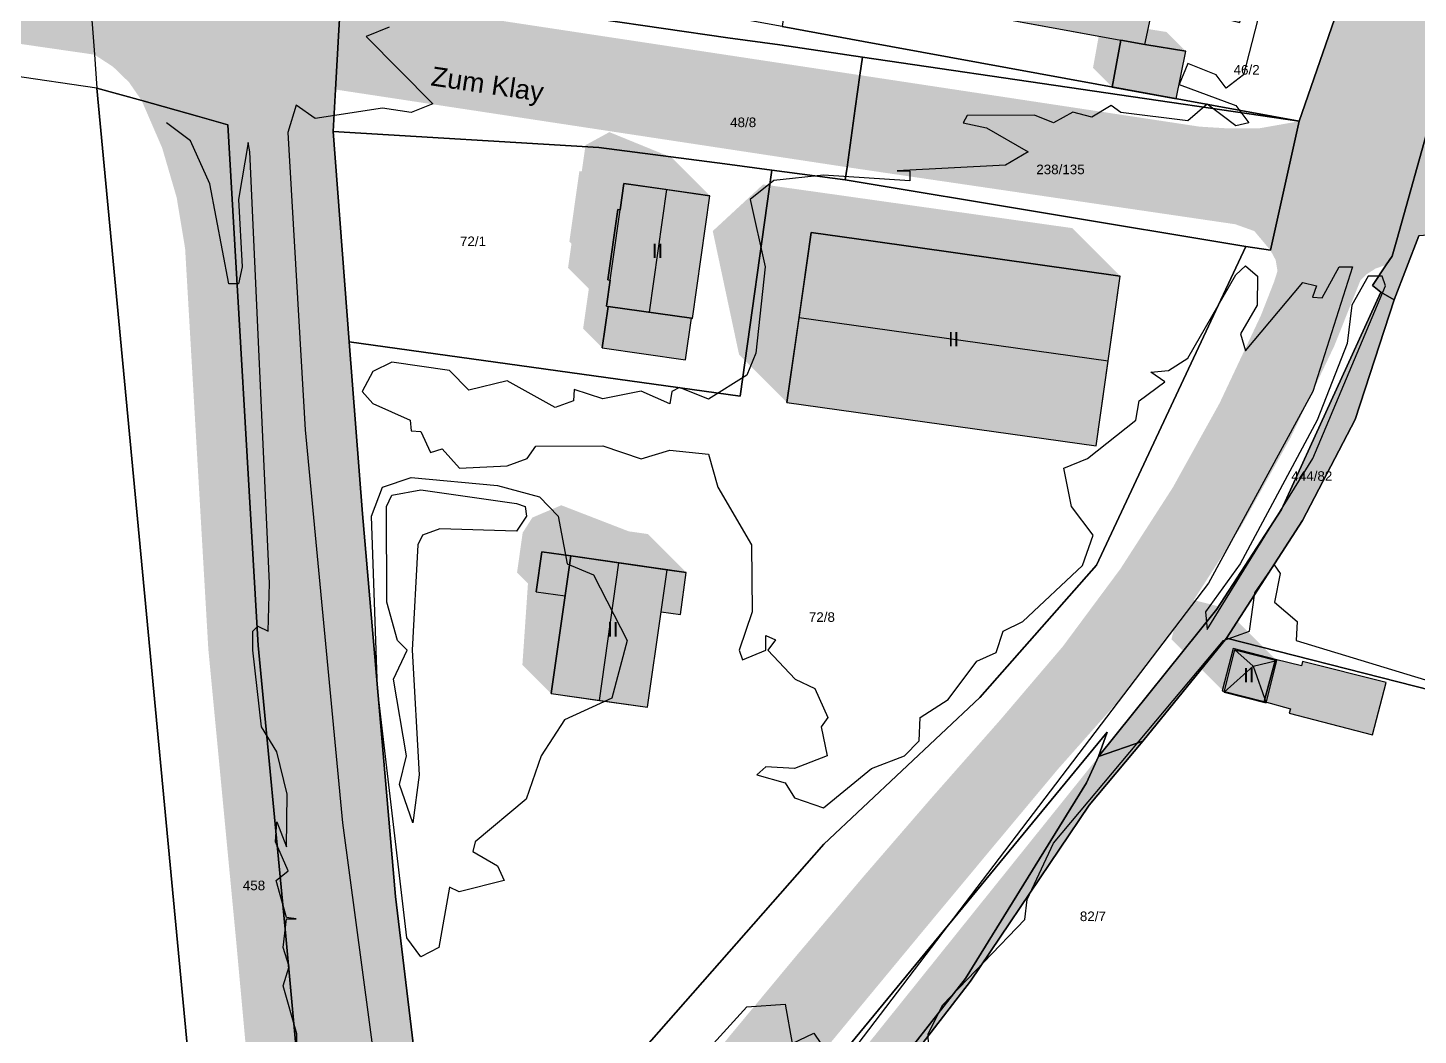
# Model space of a CAD drawing. Header units: millimetres. Extents: x 238 to 3518, y -74 to 2735.
# Drawn here: x 1297.6 to 1442.6, y 1076.1 to 1181.1 of the extents above; entities that cross this region are included whole.
import ezdxf
from ezdxf.enums import TextEntityAlignment as Align

# ---------------------------------------------------------------- set-up
doc = ezdxf.new("R2010")
doc.units = ezdxf.units.MM
for name, color, linetype in [('LP_Flurstueck_bez', 7, 'Continuous'), ('LP_Flurstuecke', 8, 'Continuous'), ('LP_Gebaeude_Dachaufsicht', 9, 'Continuous'), ('LP_Gebaeude_Dachschatten', 253, 'Continuous'), ('LP_Gebaeude_F', 254, 'Continuous'), ('LP_Gebaeude_Geschosszahl', 7, 'Continuous'), ('LP_Gebaeude_Schatten', 7, 'Continuous'), ('LP_Gebaeude_U', 7, 'Continuous'), ('LP_Topographie_Hoehenlinien', 8, 'Continuous'), ('LP_Verkehr_Bahnverkehr', 32, 'Continuous'), ('LP_Verkehr_Gewaesser', 150, 'Continuous'), ('LP_Verkehr_Strassen', 9, 'Continuous'), ('LP_Verkehr_Strassennamen', 7, 'Continuous'), ('LP_Verkehr_Wege_Plaetze', 252, 'Continuous')]:
    doc.layers.add(name, color=color, linetype=linetype)
doc.styles.get("Standard").update_dxf_attribs({"font": 'arial.ttf'})

msp = doc.modelspace()

# ---------------------------------------------------------------- hatches: boundary and pattern name
at = {"layer": 'LP_Gebaeude_Dachschatten'}
for points in [[(1364.24, 1164.26), (1359.75, 1164.9), (1359.36, 1162.15), (1358.6, 1156.77), (1358.32, 1154.82), (1357.93, 1152.11), (1358.12, 1152.08), (1362.42, 1151.47)], [(1362.42, 1151.47), (1366.8, 1150.85), (1366.91, 1150.83), (1368.73, 1163.61), (1364.24, 1164.26)], [(1358.6, 1156.77), (1359.36, 1162.15), (1359.11, 1162.19), (1358.07, 1154.85), (1358.32, 1154.82)], [(1410.25, 1146.4), (1411.49, 1155.25), (1385.75, 1158.89), (1379.27, 1159.8), (1378.02, 1150.94)], [(1354.21, 1126.06), (1351.2, 1126.48), (1350.61, 1122.32), (1353.62, 1121.9)], [(1354.21, 1126.06), (1352.17, 1111.7), (1357.2, 1110.99), (1359.23, 1125.34)], [(1423.46, 1116.26), (1422.35, 1111.86), (1425.36, 1114.56)], [(1427.83, 1115.15), (1423.46, 1116.26), (1425.36, 1114.56)]]:
    msp.add_hatch(color=253, dxfattribs=at).paths.add_polyline_path(points)
at = {"layer": 'LP_Gebaeude_F'}
for points in [[(1379.94, 1185.65), (1411.56, 1179.86), (1414.07, 1179.4), (1415.06, 1183.91), (1423.97, 1181.69), (1424.06, 1182.03), (1424.3, 1181.97), (1425.22, 1182.56), (1425.91, 1185.31), (1425.36, 1186.27), (1425.11, 1186.33), (1426.13, 1190.49), (1424.58, 1190.88), (1425.12, 1193.06), (1420.75, 1194.15), (1420.21, 1191.97), (1416.41, 1192.92), (1416.11, 1191.74), (1381.16, 1198.01), (1380.86, 1196.41), (1380.26, 1193.11), (1381.27, 1192.93), (1380.03, 1186.13)], [(1410.67, 1174.96), (1417.33, 1173.74), (1418.35, 1178.7), (1414.07, 1179.4), (1411.56, 1179.86)], [(1357.93, 1152.11), (1358.12, 1152.08), (1366.8, 1150.85), (1366.91, 1150.83), (1368.73, 1163.61), (1359.75, 1164.9), (1359.36, 1162.15), (1359.11, 1162.19), (1358.07, 1154.85), (1358.32, 1154.82)], [(1376.76, 1142.07), (1409.01, 1137.55), (1411.49, 1155.25), (1385.75, 1158.89), (1379.27, 1159.8)], [(1357.5, 1147.76), (1366.17, 1146.51), (1366.8, 1150.85), (1358.12, 1152.08)], [(1350.61, 1122.32), (1353.62, 1121.9), (1354.21, 1126.06), (1351.2, 1126.48)], [(1352.17, 1111.7), (1362.22, 1110.27), (1363.63, 1120.23), (1365.67, 1119.96), (1366.26, 1124.34), (1354.21, 1126.06)], [(1422.14, 1111.99), (1426.51, 1110.88), (1427.71, 1115.27), (1423.3, 1116.39)], [(1426.51, 1110.88), (1429.25, 1110.12), (1429.11, 1109.64), (1437.83, 1107.41), (1439.25, 1112.85), (1430.53, 1115.06), (1430.41, 1114.58), (1427.71, 1115.27)]]:
    msp.add_hatch(color=254, dxfattribs=at).paths.add_polyline_path(points)
at = {"layer": 'LP_Gebaeude_Schatten'}
for points in [[(1409.27, 1180.28), (1411.56, 1179.86), (1410.67, 1174.96), (1408.67, 1176.96), (1409.27, 1180.28)], [(1418.35, 1178.7), (1414.07, 1179.4), (1414.42, 1181.01), (1416.35, 1180.7), (1418.35, 1178.7)], [(1356.1, 1153.94), (1353.93, 1156.11), (1354.29, 1158.63), (1354.07, 1158.85), (1355.11, 1166.19), (1355.36, 1166.15), (1355.75, 1168.9), (1358.24, 1170.26), (1364.73, 1167.61), (1368.73, 1163.61), (1364.24, 1164.26), (1359.75, 1164.9), (1359.36, 1162.15), (1359.11, 1162.19), (1358.07, 1154.85), (1358.32, 1154.82), (1357.93, 1152.11), (1358.12, 1152.08), (1357.5, 1147.76), (1355.5, 1149.76), (1356.1, 1153.94)], [(1369.02, 1159.94), (1374.27, 1164.8), (1380.75, 1163.89), (1406.49, 1160.25), (1411.49, 1155.25), (1385.75, 1158.89), (1379.27, 1159.8), (1378.02, 1150.94), (1376.76, 1142.07), (1371.76, 1147.07), (1369.02, 1159.94)], [(1423.46, 1116.26), (1422.35, 1111.86), (1416.85, 1117.36), (1417.96, 1121.76), (1422.33, 1120.65), (1427.83, 1115.15), (1423.46, 1116.26)]]:
    msp.add_hatch(color=7, dxfattribs=at).paths.add_polyline_path(points)
h = msp.add_hatch(color=7, dxfattribs=at)
h.paths.add_polyline_path([(1349.75, 1123.19), (1348.61, 1124.32), (1349.2, 1128.48), (1350.21, 1130.06), (1353.23, 1131.34), (1360.26, 1128.62), (1362.26, 1128.34), (1366.26, 1124.34), (1364.26, 1124.62), (1354.21, 1126.06), (1352.17, 1111.7), (1349.17, 1114.7), (1349.75, 1123.19)])
h.paths.add_polyline_path([(1351.2, 1126.48), (1350.61, 1122.32), (1353.62, 1121.9), (1354.21, 1126.06), (1351.2, 1126.48)], flags=0)
at = {"layer": 'LP_Verkehr_Bahnverkehr'}
for points in [[(840.92, 409.65), (850.78, 406.99), (856.64, 420.26), (888.82, 493.36), (921.99, 567.38), (954.3, 640.56), (986.59, 713.73), (1019.08, 786.87), (1051.38, 860.39), (1083.94, 933.26), (1116.46, 1006.94), (1149.17, 1080.57), (1198.6, 1193.7), (1201.27, 1199.59), (1202.57, 1202.57), (1203.63, 1205.01), (1245.71, 1300.45), (1278.62, 1372.8), (1309.4, 1442.72), (1339.28, 1511.23), (1370.43, 1580.16), (1400.24, 1649.05), (1393.22, 1630.19), (1386.48, 1611.22), (1380.02, 1592.16), (1373.84, 1573.01), (1373.09, 1570.83), (1367.95, 1553.76), (1362.28, 1534.32), (1357.01, 1514.75), (1352.14, 1495.08), (1347.68, 1475.31), (1343.62, 1455.45), (1339.2, 1432.13), (1335.2, 1408.71), (1331.63, 1385.22), (1328.5, 1361.67), (1325.8, 1338.07), (1323.75, 1316.49), (1322.09, 1294.87), (1320.84, 1273.23), (1320, 1251.56), (1319.57, 1229.89), (1319.54, 1208.21), (1319.92, 1187.04), (1320, 1182.36), (1320.24, 1176.06), (1320.86, 1160.16), (1322.12, 1137.98), (1323.77, 1115.83), (1325.82, 1093.71), (1328.25, 1071.62), (1331.08, 1049.59), (1333.89, 1029.85), (1335.22, 1021.95), (1336.07, 1016.79), (1340.25, 1022.13), (1339.43, 1027.15), (1338.27, 1034.94), (1336.12, 1049.58), (1333.28, 1071.64), (1330.84, 1093.75), (1328.78, 1115.9), (1327.12, 1138.08), (1325.86, 1160.28), (1325.26, 1175.34), (1325.01, 1181.64), (1324.92, 1186.47), (1324.54, 1208.25), (1324.57, 1229.84), (1325, 1251.42), (1325.84, 1272.99), (1327.08, 1294.54), (1328.72, 1316.06), (1330.77, 1337.55), (1333.46, 1361.06), (1336.58, 1384.52), (1340.14, 1407.92), (1344.12, 1431.25), (1348.53, 1454.5), (1352.57, 1474.26), (1357.01, 1493.93), (1361.85, 1513.5), (1367.09, 1532.98), (1372.74, 1552.33), (1378.61, 1571.51), (1384.77, 1590.59), (1391.21, 1609.58), (1391.63, 1611.07), (1397.92, 1628.48), (1404.91, 1647.27), (1419.4, 1681.49), (1408.45, 1693.9), (1391.09, 1653.08), (1361.28, 1584.2), (1330.14, 1515.27), (1300.24, 1446.72), (1269.5, 1376.88), (1236.57, 1304.52), (1204.48, 1230.93), (1193.75, 1206.34), (1192.71, 1203.95), (1191.81, 1201.9), (1188.78, 1195.04), (1172.45, 1157.5), (1140.04, 1084.63), (1107.32, 1011), (1074.8, 937.31), (1042.25, 864.44), (1009.93, 790.9), (977.45, 717.79), (945.15, 644.59), (912.84, 571.42), (879.68, 497.42), (847.51, 424.35)], [(1315.02, 1173.59), (1315.3, 1171.91), (1318.46, 1171.02), (1321.61, 1116.72), (1324.49, 1086.4), (1329.57, 1030.89), (1330.57, 1029.75), (1332.34, 1029.55), (1333.89, 1029.85), (1331.08, 1049.59), (1328.25, 1071.62), (1325.82, 1093.71), (1323.77, 1115.83), (1322.12, 1137.98), (1320.86, 1160.16), (1320.24, 1176.06), (1316.47, 1176.41), (1315.43, 1175.25)], [(1325.26, 1175.34), (1325.86, 1160.28), (1327.12, 1138.08), (1328.78, 1115.9), (1330.84, 1093.75), (1333.28, 1071.64), (1336.12, 1049.58), (1338.27, 1034.94), (1344.18, 1042.26), (1341.47, 1045.03), (1340.4, 1053.5), (1335.92, 1090.54), (1332.5, 1130.45), (1331.12, 1148.38), (1329.44, 1170.31), (1329.69, 1174.7)]]:
    msp.add_hatch(color=32, dxfattribs=at).paths.add_polyline_path(points)
at = {"layer": 'LP_Verkehr_Gewaesser'}
for points in [[(1364.88, 1001.47), (1369.02, 1043.2), (1373.18, 1052.41), (1385.93, 1068.76), (1395.89, 1081.69), (1408.27, 1100.05), (1413.87, 1106.72), (1422.58, 1117.48), (1430.5, 1129.74), (1436, 1140.27), (1440.07, 1152.78), (1438.67, 1153.57), (1428.31, 1130.89), (1421.59, 1120.49), (1409.26, 1105.12), (1407.98, 1102.38), (1395.38, 1082), (1372.43, 1052.66), (1367.88, 1043.64)], [(1356.35, 1016.93), (1356.48, 1010.83), (1360.69, 1011.35), (1360.31, 1003.85), (1360.79, 1002.26), (1362.62, 1001.71), (1364.88, 1001.47), (1367.88, 1043.64), (1372.43, 1052.66), (1395.38, 1082), (1407.98, 1102.38), (1409.26, 1105.12), (1366.44, 1051.78), (1364.44, 1047.75), (1363.24, 1044.76), (1362.67, 1041.43), (1361.01, 1017.59)]]:
    msp.add_hatch(color=150, dxfattribs=at).paths.add_polyline_path(points)
at = {"layer": 'LP_Verkehr_Strassen'}
for points in [[(1338.27, 1034.94), (1339.43, 1027.15), (1348.07, 1038.23), (1355.18, 1047.1), (1361.93, 1055.48), (1368.72, 1063.86), (1375.55, 1072.23), (1382.42, 1080.56), (1389.32, 1088.86), (1396.26, 1097.14), (1403.2, 1105.39), (1410.01, 1113.28), (1416.3, 1121.67), (1421.99, 1130.43), (1427.08, 1139.54), (1431.56, 1148.98), (1434.41, 1156.15), (1435.6, 1157.37), (1437.04, 1158.28), (1438.12, 1158.66), (1438.65, 1158.84), (1440.35, 1159.03), (1443.93, 1171.81), (1442.75, 1172.78), (1441.89, 1174.19), (1441.73, 1175.69), (1454.57, 1213.02), (1473.56, 1268.2), (1503.98, 1356.22), (1504.69, 1357.68), (1505.58, 1358.81), (1506.93, 1359.54), (1508.15, 1359.99), (1509.57, 1360.22), (1512.13, 1367.72), (1510.3, 1368.85), (1509.6, 1370.1), (1509.75, 1372.09), (1514.06, 1384.55), (1536.72, 1448.52), (1552.7, 1493.63), (1556, 1503.78), (1558.08, 1506.22), (1559.89, 1507.12), (1561.5, 1507.04), (1567.45, 1512.73), (1573.76, 1518.77), (1573.1, 1519.61), (1572.34, 1522.3), (1572.64, 1524.89), (1577.82, 1530.25), (1573.68, 1534.68), (1572.6, 1535.85), (1562.44, 1538.28), (1560.13, 1538.91), (1560.96, 1536.73), (1561.93, 1533.9), (1562.99, 1526.99), (1562.93, 1524.99), (1561.61, 1522.45), (1559.8, 1520.49), (1557.08, 1517.13), (1554.39, 1513.25), (1552.23, 1509.63), (1550.38, 1505.49), (1548.17, 1499.54), (1540.54, 1477.79), (1539.01, 1476.46), (1536.65, 1476.24), (1494.41, 1482.19), (1450.41, 1488.39), (1445.11, 1488.17), (1441.6, 1462.89), (1453.97, 1461.16), (1456.53, 1479.46), (1459.91, 1482.01), (1489.91, 1477.79), (1534.97, 1471.45), (1536.71, 1469.6), (1536.98, 1467.84), (1531.28, 1451.24), (1511.39, 1394.9), (1488.51, 1331.04), (1485.8, 1331.42), (1484.01, 1326.34), (1486.98, 1325.85), (1467.43, 1268.86), (1432.65, 1168.66), (1431.85, 1167.97), (1430.63, 1167.61), (1429.27, 1167.32), (1427.18, 1157.93), (1427.72, 1156.91), (1427.91, 1155.77), (1427.56, 1154.67), (1426.18, 1151.14), (1421.88, 1142.01), (1416.99, 1133.19), (1411.53, 1124.71), (1405.52, 1116.61), (1398.98, 1108.93), (1391.82, 1100.81), (1384.74, 1092.62), (1377.74, 1084.36), (1370.83, 1076.04), (1364, 1067.64), (1357.25, 1059.18), (1350.59, 1050.65), (1344.18, 1042.26)], [(1207.77, 1192.34), (1304.54, 1178.34), (1306.48, 1177.08), (1308.15, 1175.46), (1309.47, 1173.55), (1315.3, 1171.91), (1315.02, 1173.59), (1315.43, 1175.25), (1316.47, 1176.41), (1320.24, 1176.06), (1320, 1182.36), (1304.05, 1184.67), (1210.73, 1198.17)], [(1325.01, 1181.64), (1325.26, 1175.34), (1329.69, 1174.7), (1370.52, 1168.5), (1383.02, 1166.6), (1423.5, 1160.65), (1425.49, 1159.94), (1427.18, 1157.93), (1429.27, 1167.32), (1425.98, 1167.1), (1422.71, 1167.1), (1419.26, 1167.37), (1383.88, 1172.74), (1330.04, 1180.91)], [(1437.8, 1154.25), (1438.67, 1153.57), (1440.07, 1152.78), (1442.64, 1159.43), (1449.05, 1159.89), (1492.67, 1157.57), (1519.85, 1155.98), (1535.58, 1156.44), (1546.85, 1152.75), (1552.32, 1149.76), (1564.79, 1134.81), (1567.56, 1133.65), (1573.18, 1131.24), (1594.11, 1122.29), (1597.83, 1122.26), (1602.53, 1123.01), (1600.74, 1132.64), (1609.75, 1135.86), (1625.15, 1135.87), (1626.48, 1136.13), (1636.15, 1134.45), (1679.28, 1097.64), (1679.76, 1096.59), (1676.2, 1078.51), (1676.08, 1077.91), (1681.86, 1076.84), (1684.9, 1096.05), (1690.6, 1095.9), (1703.34, 1095.55), (1709.61, 1095.17), (1728.82, 1094.11), (1731.41, 1093.89), (1749.72, 1093.68), (1764.98, 1093.41), (1768.35, 1090.24), (1768.96, 1087.79), (1769.35, 1079.36), (1769.18, 1093.34), (1768.75, 1102.65), (1764.46, 1099.71), (1746.06, 1098.12), (1711.28, 1099.47), (1685.48, 1100.29), (1672.99, 1108.82), (1671.61, 1109.75), (1653.71, 1126.48), (1647.2, 1134.42), (1646.42, 1136.43), (1646.27, 1138.95), (1647.24, 1140.32), (1651.63, 1143.08), (1646.58, 1147.37), (1645.9, 1145.83), (1641.11, 1140.82), (1630.5, 1141.54), (1619.14, 1144.13), (1618.94, 1141.63), (1609.6, 1141.44), (1607.5, 1141.06), (1604.1, 1140.6), (1590.58, 1134.09), (1583.99, 1133.08), (1573.74, 1137.68), (1570.56, 1139.22), (1563.23, 1145.15), (1559.74, 1149.76), (1556.76, 1154.68), (1554.63, 1161.02), (1552.6, 1167.06), (1555.92, 1177.68), (1551.92, 1175.96), (1539.44, 1164.39), (1533.33, 1164.43), (1527.01, 1162.94), (1516.67, 1163.81), (1500.23, 1165.17), (1483.79, 1166.54), (1451.84, 1169.2), (1443.93, 1171.81), (1440.35, 1159.03), (1439.87, 1157.33), (1439.25, 1156.4)]]:
    msp.add_hatch(color=9, dxfattribs=at).paths.add_polyline_path(points)
at = {"layer": 'LP_Verkehr_Wege_Plaetze'}
for points in [[(1441.73, 1175.69), (1441.89, 1174.19), (1442.75, 1172.78), (1443.93, 1171.81), (1450.05, 1189.39), (1459.55, 1216.78), (1468.06, 1241.32), (1475.62, 1263.03), (1477.55, 1268.86), (1486.29, 1293.49), (1491.75, 1309.17), (1498.64, 1328.97), (1501.65, 1337.62), (1508.46, 1357.17), (1509.57, 1360.22), (1508.15, 1359.99), (1506.93, 1359.54), (1505.58, 1358.81), (1504.69, 1357.68), (1503.98, 1356.22), (1473.56, 1268.2), (1454.57, 1213.02)], [(1429.27, 1167.32), (1430.63, 1167.61), (1431.85, 1167.97), (1432.65, 1168.66), (1467.43, 1268.86), (1486.98, 1325.85), (1484.01, 1326.34), (1472.51, 1293.66), (1466.73, 1277.25), (1460.11, 1258.1), (1453.51, 1238.99), (1450.03, 1228.91), (1445.43, 1215.57), (1437.88, 1193.71), (1430.17, 1171.39)], [(1324.92, 1186.47), (1325.01, 1181.64), (1330.04, 1180.91), (1383.88, 1172.74), (1419.26, 1167.37), (1422.71, 1167.1), (1425.98, 1167.1), (1429.27, 1167.32), (1430.17, 1171.39), (1425.98, 1170.65), (1422.71, 1170.65), (1419.78, 1170.83), (1384.37, 1176.2), (1330.24, 1184.41)], [(1309.47, 1173.55), (1311.61, 1168.6), (1313.12, 1163.43), (1314, 1158.11), (1316.42, 1116.33), (1319.32, 1085.91), (1324, 1034.71), (1324.19, 1028.73), (1323.76, 1025.09), (1329.57, 1030.89), (1324.49, 1086.4), (1321.61, 1116.72), (1318.46, 1171.02), (1315.3, 1171.91)], [(1339.43, 1027.15), (1340.25, 1022.13), (1350.75, 1035.55), (1355.82, 1041.7), (1355.77, 1043.96), (1357.09, 1045.6), (1363.85, 1053.94), (1370.65, 1062.29), (1377.47, 1070.63), (1384.33, 1078.95), (1391.21, 1087.26), (1398.1, 1095.54), (1405, 1103.8), (1412.01, 1111.71), (1418.42, 1120.28), (1424.14, 1129.17), (1429.28, 1138.4), (1433.84, 1147.98), (1436.55, 1154.78), (1437.19, 1155.43), (1438.14, 1156.03), (1439.2, 1156.4), (1439.25, 1156.4), (1439.87, 1157.33), (1440.35, 1159.03), (1438.65, 1158.84), (1438.12, 1158.66), (1437.04, 1158.28), (1435.6, 1157.37), (1434.41, 1156.15), (1431.56, 1148.98), (1427.08, 1139.54), (1421.99, 1130.43), (1416.3, 1121.67), (1410.01, 1113.28), (1403.2, 1105.39), (1396.26, 1097.14), (1389.32, 1088.86), (1382.42, 1080.56), (1375.55, 1072.23), (1368.72, 1063.86), (1361.93, 1055.48), (1355.18, 1047.1), (1348.07, 1038.23)]]:
    msp.add_hatch(color=252, dxfattribs=at).paths.add_polyline_path(points)

# ---------------------------------------------------------------- linework, layer by layer
at = {"layer": 'LP_Flurstuecke', "color": 8}
for points in [[(1340.4, 1053.5), (1335.92, 1090.54), (1332.5, 1130.45), (1331.12, 1148.38), (1329.44, 1170.31), (1329.69, 1174.7), (1330.04, 1180.91), (1330.24, 1184.41), (1330.33, 1185.96), (1330.58, 1190.47), (1330.26, 1208.73), (1330.01, 1231.75), (1330.37, 1246.64), (1330.6, 1256.32), (1330.67, 1259.21), (1330.84, 1266.2), (1330.95, 1270.92), (1332.95, 1304.65), (1335.85, 1337.91), (1337.91, 1355.83), (1340.96, 1378)], [(1281.59, 1372.22), (1275.77, 1359.59), (1319.66, 1356.62), (1321.04, 1339.56), (1317.51, 1304.83), (1315.48, 1269.95), (1315.12, 1260.04), (1313.69, 1220.43), (1303.56, 1191.08), (1303.78, 1188.24), (1304.05, 1184.67), (1304.54, 1178.34), (1304.8, 1174.86), (1309.47, 1173.55), (1315.3, 1171.91), (1318.46, 1171.02), (1321.61, 1116.72), (1324.49, 1086.4), (1329.57, 1030.89)], [(1445.43, 1215.57), (1437.88, 1193.71), (1430.17, 1171.39), (1429.27, 1167.32), (1427.18, 1157.93), (1424.62, 1158.34), (1409.05, 1125.11), (1396.88, 1111.28), (1380.59, 1095.99), (1342.66, 1052.82)], [(1355.82, 1041.7), (1410.16, 1107.69), (1409.26, 1105.12), (1421.59, 1120.49), (1428.31, 1130.89), (1438.67, 1153.57), (1437.8, 1154.25), (1439.25, 1156.4), (1439.87, 1157.33), (1440.35, 1159.03), (1443.93, 1171.81)], [(1443.93, 1171.81), (1440.35, 1159.03), (1439.87, 1157.33), (1439.25, 1156.4), (1437.8, 1154.25), (1438.67, 1153.57), (1440.07, 1152.78), (1442.64, 1159.43)]]:
    msp.add_lwpolyline(points, dxfattribs=at)
for points in [[(1376.26, 1181.27), (1384.75, 1179.71), (1430.17, 1171.39), (1437.88, 1193.71), (1379.24, 1201.89)], [(1330.33, 1185.96), (1370.6, 1180.11), (1376.03, 1179.35), (1384.64, 1178.08), (1430.17, 1171.39), (1384.75, 1179.71), (1376.26, 1181.27), (1371.07, 1182.22), (1330.58, 1190.47)], [(1116.52, 993.79), (1267.39, 958.75), (1294.01, 991.48), (1310.98, 1012.35), (1315.16, 1019.43), (1317.78, 1027), (1317.95, 1035.3), (1304.8, 1174.86), (1295.78, 1176.18), (1206.2, 1189.24), (1204.85, 1182.4), (1182.65, 1133.44), (1143.54, 1049.02), (1140.43, 1048.24), (1122.46, 1007.04)], [(1329.44, 1170.31), (1357.15, 1168.66), (1370.28, 1166.94), (1375.18, 1166.29), (1382.83, 1165.28), (1383.02, 1166.6), (1383.88, 1172.74), (1384.37, 1176.2), (1384.64, 1178.08), (1376.03, 1179.35), (1370.6, 1180.11), (1330.33, 1185.96), (1330.24, 1184.41), (1330.04, 1180.91), (1329.69, 1174.7)], [(1382.83, 1165.28), (1424.62, 1158.34), (1427.18, 1157.93), (1429.27, 1167.32), (1430.17, 1171.39), (1384.64, 1178.08), (1384.37, 1176.2), (1383.88, 1172.74), (1383.02, 1166.6)], [(1304.8, 1174.86), (1317.95, 1035.3), (1317.78, 1027), (1315.16, 1019.43), (1310.98, 1012.35), (1323.76, 1025.09), (1329.57, 1030.89), (1324.49, 1086.4), (1321.61, 1116.72), (1318.46, 1171.02), (1315.3, 1171.91), (1309.47, 1173.55)], [(1329.44, 1170.31), (1331.12, 1148.38), (1371.87, 1142.72), (1375.18, 1166.29), (1370.28, 1166.94), (1357.15, 1168.66)], [(1331.12, 1148.38), (1332.5, 1130.45), (1335.92, 1090.54), (1340.4, 1053.5), (1342.66, 1052.82), (1380.59, 1095.99), (1396.88, 1111.28), (1409.05, 1125.11), (1424.62, 1158.34), (1382.83, 1165.28), (1375.18, 1166.29), (1371.87, 1142.72)], [(1422.58, 1117.48), (1461.87, 1107.48), (1480.32, 1102.78), (1487.69, 1100.9), (1496.3, 1134.16), (1492.67, 1157.57), (1449.05, 1159.89), (1442.64, 1159.43), (1440.07, 1152.78), (1436, 1140.27), (1430.5, 1129.74)], [(1409.26, 1105.12), (1413.87, 1106.72), (1422.58, 1117.48), (1430.5, 1129.74), (1436, 1140.27), (1440.07, 1152.78), (1438.67, 1153.57), (1428.31, 1130.89), (1421.59, 1120.49)], [(1378.56, 1054.43), (1453.2, 1038), (1458.46, 1063.16), (1478.23, 1061.7), (1487.69, 1100.9), (1480.32, 1102.78), (1461.87, 1107.48), (1422.58, 1117.48), (1413.87, 1106.72), (1408.27, 1100.05), (1395.89, 1081.69), (1385.93, 1068.76), (1389.39, 1068.33)], [(1350.75, 1035.55), (1351.91, 1016.29), (1356.64, 1004.75), (1361.14, 993.78), (1365.39, 995.75), (1364.88, 1001.47), (1367.88, 1043.64), (1372.43, 1052.66), (1395.38, 1082), (1407.98, 1102.38), (1409.26, 1105.12), (1410.16, 1107.69), (1355.82, 1041.7)], [(1364.88, 1001.47), (1369.02, 1043.2), (1373.18, 1052.41), (1385.93, 1068.76), (1395.89, 1081.69), (1408.27, 1100.05), (1413.87, 1106.72), (1409.26, 1105.12), (1407.98, 1102.38), (1395.38, 1082), (1372.43, 1052.66), (1367.88, 1043.64)]]:
    msp.add_lwpolyline(points, close=True, dxfattribs=at)
at = {"layer": 'LP_Gebaeude_Dachaufsicht', "color": 9}
for p, q in [((1379.94, 1185.65, 73.17), (1411.56, 1179.86, 73.17)), ((1414.07, 1179.4, 73.17), (1415.06, 1183.91, 73.17)), ((1410.67, 1174.96, 71.91), (1411.56, 1179.86, 71.91)), ((1411.56, 1179.86, 71.91), (1414.07, 1179.4, 71.91)), ((1411.56, 1179.86, 73.17), (1414.07, 1179.4, 73.17)), ((1414.07, 1179.4, 71.91), (1418.35, 1178.7, 71.91)), ((1417.33, 1173.74, 71.91), (1418.35, 1178.7, 71.91)), ((1410.67, 1174.96, 71.91), (1417.33, 1173.74, 71.91)), ((1359.36, 1162.15, 74.88), (1359.75, 1164.9, 74.88)), ((1359.75, 1164.9, 74.88), (1364.24, 1164.26, 77.98)), ((1362.42, 1151.47, 77.98), (1364.24, 1164.26, 77.98)), ((1364.24, 1164.26, 77.98), (1368.73, 1163.61, 74.88)), ((1366.91, 1150.83, 74.88), (1368.73, 1163.61, 74.88)), ((1358.07, 1154.85, 74.88), (1359.11, 1162.19, 74.88)), ((1358.6, 1156.77, 74.88), (1359.36, 1162.15, 74.88)), ((1359.11, 1162.19, 74.88), (1359.36, 1162.15, 74.88)), ((1378.02, 1150.94, 81.59), (1379.27, 1159.8, 75.8)), ((1379.27, 1159.8, 75.8), (1385.75, 1158.89, 75.8)), ((1385.75, 1158.89, 75.8), (1411.49, 1155.25, 75.8)), ((1358.32, 1154.82, 74.88), (1358.6, 1156.77, 74.88)), ((1357.93, 1152.11, 74.88), (1358.32, 1154.82, 74.88)), ((1358.07, 1154.85, 74.88), (1358.32, 1154.82, 74.88)), ((1410.25, 1146.4, 81.59), (1411.49, 1155.25, 75.8)), ((1357.5, 1147.76, 71.63), (1358.12, 1152.08, 71.63)), ((1357.93, 1152.11, 74.88), (1358.12, 1152.08, 75.01)), ((1358.12, 1152.08, 71.63), (1366.8, 1150.85, 71.63)), ((1358.12, 1152.08, 75.01), (1362.42, 1151.47, 77.98)), ((1362.42, 1151.47, 77.98), (1366.8, 1150.85, 74.96)), ((1366.17, 1146.51, 71.63), (1366.8, 1150.85, 71.63)), ((1366.8, 1150.85, 74.96), (1366.91, 1150.83, 74.88)), ((1376.76, 1142.07, 75.8), (1378.02, 1150.94, 81.59)), ((1378.02, 1150.94, 81.59), (1410.25, 1146.4, 81.59)), ((1357.5, 1147.76, 71.63), (1366.17, 1146.51, 71.63)), ((1409.01, 1137.55, 75.8), (1410.25, 1146.4, 81.59)), ((1376.76, 1142.07, 75.8), (1409.01, 1137.55, 75.8)), ((1350.61, 1122.32, 73.31), (1351.2, 1126.48, 73.31)), ((1351.2, 1126.48, 73.31), (1354.21, 1126.06, 75.02)), ((1352.17, 1111.7, 75.09), (1354.21, 1126.06, 75.09)), ((1353.62, 1121.9, 75.02), (1354.21, 1126.06, 75.02)), ((1354.21, 1126.06, 75.09), (1359.23, 1125.34, 77.81)), ((1357.2, 1110.99, 77.81), (1359.23, 1125.34, 77.81)), ((1359.23, 1125.34, 77.81), (1364.26, 1124.62, 75.09)), ((1363.63, 1120.23, 75.09), (1364.26, 1124.62, 75.09)), ((1364.26, 1124.62, 75.09), (1366.26, 1124.34, 75.09)), ((1365.67, 1119.96, 75.09), (1366.26, 1124.34, 75.09)), ((1350.61, 1122.32, 73.31), (1353.62, 1121.9, 75.02)), ((1362.22, 1110.27, 75.09), (1363.63, 1120.23, 75.09)), ((1363.63, 1120.23, 75.09), (1365.67, 1119.96, 75.09)), ((1422.35, 1111.86, 76.43), (1423.46, 1116.26, 76.43)), ((1423.46, 1116.26, 76.43), (1427.83, 1115.15, 76.43)), ((1423.46, 1116.26, 76.43), (1425.36, 1114.56, 77.2)), ((1425.36, 1114.56, 77.2), (1427.83, 1115.15, 76.43)), ((1426.72, 1110.75, 76.43), (1427.83, 1115.15, 76.43)), ((1422.35, 1111.86, 76.43), (1425.36, 1114.56, 77.2)), ((1425.36, 1114.56, 77.2), (1426.72, 1110.75, 76.43)), ((1352.17, 1111.7, 75.09), (1357.2, 1110.99, 77.81)), ((1357.2, 1110.99, 77.81), (1362.22, 1110.27, 75.09)), ((1422.35, 1111.86, 76.43), (1426.72, 1110.75, 76.43))]:
    msp.add_line(p, q, dxfattribs=at)
at = {"layer": 'LP_Gebaeude_U', "color": 7}
for points in [[(1379.94, 1185.65), (1411.56, 1179.86), (1414.07, 1179.4), (1415.06, 1183.91), (1423.97, 1181.69), (1424.06, 1182.03), (1424.3, 1181.97), (1425.22, 1182.56), (1425.91, 1185.31), (1425.36, 1186.27), (1425.11, 1186.33), (1426.13, 1190.49), (1424.58, 1190.88), (1425.12, 1193.06), (1420.75, 1194.15), (1420.21, 1191.97), (1416.41, 1192.92), (1416.11, 1191.74), (1381.16, 1198.01), (1380.86, 1196.41), (1380.26, 1193.11), (1381.27, 1192.93), (1380.03, 1186.13)], [(1410.67, 1174.96), (1417.33, 1173.74), (1418.35, 1178.7), (1414.07, 1179.4), (1411.56, 1179.86)], [(1357.93, 1152.11), (1358.12, 1152.08), (1366.8, 1150.85), (1366.91, 1150.83), (1368.73, 1163.61), (1359.75, 1164.9), (1359.36, 1162.15), (1359.11, 1162.19), (1358.07, 1154.85), (1358.32, 1154.82)], [(1376.76, 1142.07), (1409.01, 1137.55), (1411.49, 1155.25), (1385.75, 1158.89), (1379.27, 1159.8)], [(1357.5, 1147.76), (1366.17, 1146.51), (1366.8, 1150.85), (1358.12, 1152.08)], [(1350.61, 1122.32), (1353.62, 1121.9), (1354.21, 1126.06), (1351.2, 1126.48)], [(1352.17, 1111.7), (1362.22, 1110.27), (1363.63, 1120.23), (1365.67, 1119.96), (1366.26, 1124.34), (1354.21, 1126.06)], [(1422.14, 1111.99), (1426.51, 1110.88), (1427.71, 1115.27), (1423.3, 1116.39)], [(1426.51, 1110.88), (1429.25, 1110.12), (1429.11, 1109.64), (1437.83, 1107.41), (1439.25, 1112.85), (1430.53, 1115.06), (1430.41, 1114.58), (1427.71, 1115.27)]]:
    msp.add_lwpolyline(points, close=True, dxfattribs=at)
at = {"layer": 'LP_Topographie_Hoehenlinien', "color": 8}
for points in [[(1426.42, 1184.22), (1424.36, 1176.22), (1422.56, 1174.86), (1421.51, 1176.22), (1418.56, 1177.4), (1417.65, 1175.22), (1423.56, 1173.02), (1424.92, 1171.22), (1423.56, 1170.92), (1420.56, 1173.19), (1418.56, 1171.42), (1411.56, 1172.29), (1410.56, 1173.02), (1408.56, 1171.82), (1406.56, 1172.35), (1404.56, 1171.23), (1402.56, 1172.03), (1395.56, 1171.98), (1395.14, 1171.22), (1397.56, 1170.71), (1401.91, 1168.22), (1399.56, 1166.82), (1388.26, 1166.22), (1389.56, 1166.21), (1389.56, 1165.17), (1380.56, 1165.78), (1375.38, 1165.22), (1372.91, 1163.22), (1374.47, 1156.22), (1373.5, 1147.22), (1372.56, 1144.9), (1368.56, 1142.41), (1365.56, 1143.62), (1364.75, 1143.22), (1364.56, 1141.91), (1361.56, 1143.24), (1357.57, 1142.44), (1354.57, 1143.41), (1354.49, 1142.22), (1352.57, 1141.55), (1347.57, 1144.31), (1343.57, 1143.33), (1341.57, 1145.4), (1335.57, 1146.27), (1333.57, 1145.29), (1332.46, 1143.22), (1333.57, 1141.95), (1337.48, 1140.22), (1337.57, 1139.11), (1338.57, 1139.02), (1339.57, 1136.86), (1340.81, 1137.22), (1342.61, 1135.22), (1347.57, 1135.45), (1349.68, 1136.22), (1350.57, 1137.5), (1357.57, 1137.55), (1361.56, 1136.2), (1364.56, 1137.08), (1368.56, 1136.66), (1369.54, 1133.22), (1373.05, 1127.22), (1373.12, 1120.22), (1371.77, 1116.22), (1372.12, 1115.22), (1374.54, 1116.22), (1374.56, 1117.75), (1375.56, 1117.32), (1374.76, 1116.22), (1377.6, 1113.22), (1379.65, 1112.22), (1381.03, 1109.22), (1380.33, 1108.22), (1380.94, 1105.22), (1377.56, 1103.88), (1374.56, 1104.07), (1373.6, 1103.22), (1376.56, 1102.39), (1377.56, 1100.83), (1380.56, 1099.78), (1385.56, 1103.87), (1389.01, 1105.22), (1390.56, 1106.77), (1390.66, 1109.22), (1393.56, 1111.08), (1396.56, 1115.07), (1398.56, 1115.97), (1399.31, 1118.22), (1401.35, 1119.22), (1407.56, 1125.05), (1408.7, 1128.22), (1406.43, 1131.22), (1405.63, 1135.22), (1408.09, 1136.22), (1413.13, 1140.22), (1413.48, 1142.22), (1416.16, 1144.22), (1414.69, 1145.22), (1416.56, 1145.39), (1418.56, 1146.68), (1423.56, 1155.39), (1424.56, 1156.32), (1425.83, 1155.22), (1425.78, 1152.22), (1424.06, 1149.22), (1424.56, 1147.46), (1430.56, 1154.56), (1431.98, 1154.22), (1431.55, 1153.04), (1432.55, 1152.98), (1434.33, 1156.22), (1435.72, 1156.22), (1431.61, 1143.22), (1420.7, 1123.22), (1368.2, 1054.22)], [(1335.26, 1181.22), (1332.89, 1180.22), (1339.83, 1173.22), (1337.57, 1172.32), (1334.57, 1172.75), (1327.57, 1171.67), (1325.57, 1173.08), (1324.7, 1170.22), (1326.52, 1139.22), (1330.41, 1098.22), (1336.58, 1052.22)], [(1325.89, 1060.22), (1325.64, 1076.22), (1324.23, 1081.22), (1324.85, 1083.22), (1324.22, 1085.22), (1324.57, 1088.21), (1325.57, 1088.22), (1324.57, 1088.36), (1323.49, 1092.22), (1324.73, 1093.22), (1323.41, 1096.22), (1323.57, 1098.34), (1324.57, 1095.73), (1324.65, 1101.22), (1323.57, 1105.61), (1321.96, 1108.22), (1321.06, 1116.22), (1321.05, 1118.22), (1321.57, 1118.74), (1322.66, 1118.22), (1322.8, 1123.22), (1320.75, 1168.22), (1320.57, 1169.18), (1319.56, 1163.22), (1319.95, 1156.22), (1319.57, 1154.45), (1318.57, 1154.44), (1316.57, 1164.87), (1314.57, 1169.34), (1312.07, 1171.24)], [(1420.56, 1118.37), (1431.58, 1136.22), (1439.16, 1154.22), (1438.83, 1155.22), (1437.35, 1155.22), (1435.67, 1152.22), (1435.18, 1148.22), (1432.05, 1140.22), (1424.01, 1125.22), (1420.39, 1120.22), (1420.56, 1118.37)], [(1340.47, 1085.22), (1338.57, 1084.24), (1337.11, 1086.22), (1334.06, 1112.22), (1333.44, 1130.22), (1334.58, 1133.22), (1337.57, 1134.22), (1346.57, 1133.4), (1350.97, 1132.22), (1352.91, 1130.22), (1353.83, 1125.22), (1356.57, 1124.07), (1360.09, 1117.22), (1358.48, 1111.22), (1353.57, 1108.97), (1351.11, 1105.22), (1349.57, 1100.69), (1344.26, 1096.22), (1344.01, 1095.22), (1346.57, 1093.74), (1347.26, 1092.22), (1342.57, 1091.03), (1341.57, 1091.51), (1340.47, 1085.22)], [(1337.76, 1098.22), (1336.35, 1102.22), (1337.07, 1105.22), (1335.72, 1113.22), (1337.16, 1116.22), (1336.13, 1117.22), (1335.03, 1121.22), (1335, 1131.22), (1335.57, 1132.38), (1338.57, 1132.95), (1348.57, 1131.54), (1349.45, 1131.22), (1349.58, 1130.22), (1348.57, 1128.64), (1340.57, 1128.89), (1338.76, 1128.22), (1338.26, 1127.22), (1337.68, 1116.22), (1338.39, 1103.22), (1337.76, 1098.22)], [(1391.56, 1073.74), (1391.48, 1076.22), (1393.01, 1079.22), (1401.56, 1088.14), (1401.79, 1090.22), (1404.56, 1096.11), (1422.29, 1117.22), (1425, 1118.22), (1425.55, 1122.22), (1427.56, 1125.12), (1428.17, 1124.22), (1427.61, 1121.22), (1429.95, 1119.22), (1429.86, 1117.22), (1446.55, 1112.17)], [(1345.49, 1049.22), (1372.56, 1079.04), (1376.56, 1079.32), (1377.29, 1075.22), (1379.56, 1076.29), (1380.3, 1075.22)]]:
    msp.add_lwpolyline(points, dxfattribs=at)

# ---------------------------------------------------------------- texts
at = {"layer": 'LP_Flurstueck_bez', "color": 7}
for s, p in [('46/2', (1424.69, 1176.76)), ('48/8', (1372.19, 1171.28)), ('238/135', (1405.28, 1166.37)), ('72/1', (1344.02, 1158.87)), ('444/82', (1431.49, 1134.39)), ('72/8', (1380.4, 1119.68)), ('458', (1321.18, 1091.69)), ('82/7', (1408.66, 1088.47))]:
    msp.add_text(s, height=1, dxfattribs=at).set_placement(p, align=Align.MIDDLE_CENTER)
at = {"layer": 'LP_Gebaeude_Geschosszahl', "color": 7}
for p in [(1363.26, 1157.87), (1394.13, 1148.67), (1358.6, 1118.4), (1424.92, 1113.63)]:
    msp.add_text('II', height=1.5, dxfattribs=at).set_placement(p, align=Align.MIDDLE_CENTER)
at = {"layer": 'LP_Verkehr_Strassennamen', "color": 7}
msp.add_text('Zum Klay', height=2, rotation=-8.3805, dxfattribs=at).set_placement((1345.53, 1175.27), align=Align.MIDDLE_CENTER)

doc.saveas('drawing.dxf')
